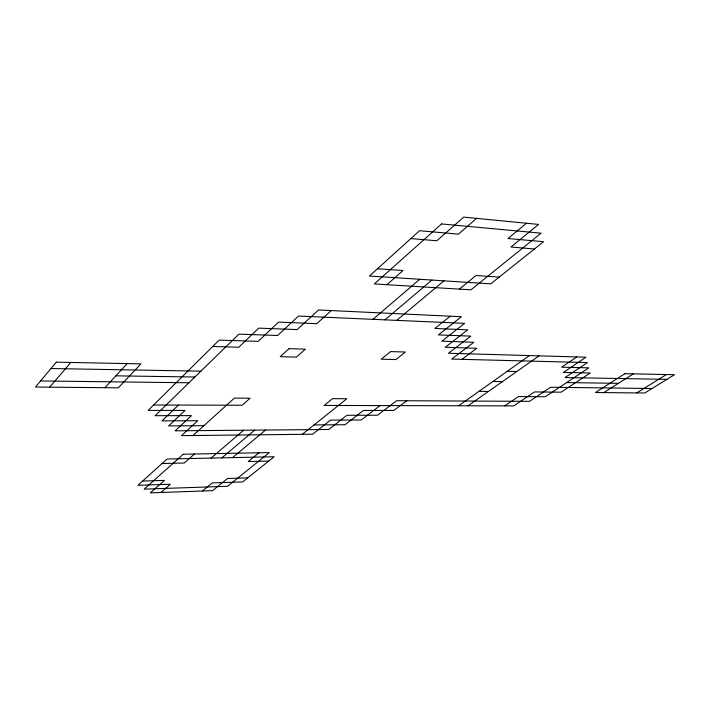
<?xml version="1.0" encoding="UTF-8"?>
<svg xmlns="http://www.w3.org/2000/svg" width="710" height="710" viewBox="0 0 710 710"><rect width="100%" height="100%" fill="white"/><g stroke="black" fill="none" stroke-linecap="round" stroke-linejoin="round"><path stroke-width="1.06" d="M49.709 387.154L70.822 362.464M104.911 387.695L127.223 363.6M178.45 405.073L161.969 420.87L197.77 420.711L181.485 435.647L312.622 434.209L330.452 420.125L361.221 419.992L380.063 405.57M193.022 435.523L234.406 398.106L250.089 398.195L242.163 405.233L153.6 405.011M331.233 310.581L316.758 323.662L278.577 322.109L258.174 341.368L219.159 340.134L148.141 410.407L185.044 410.415L168.625 425.911L203.912 425.68M194.451 454.01L184.201 463.026L162.031 463.541M386.897 284.701L403.014 270.528L377.463 268.779M160.904 492.491L170.382 484.255L137.953 485.303L167.036 459.015L274.175 456.752L242.634 481.93L212.237 482.906L202.439 491.009M476.596 218.378L458.429 234.149L419.574 230.706L369.448 276.021L490.734 283.867L543.567 241.693L507.987 238.542L526.5 223.242M211.127 458.083L243.619 430.233M372.998 319.331L419.725 279.279M221.893 457.861L254.633 430.136M384.918 319.855L431.911 280.06M232.552 457.63L265.54 430.038M396.695 320.37L443.954 280.84M258.964 452.776L248.216 461.553L268.762 461.074M459.361 289.121L476.011 275.524L499.201 277.104M302.274 434.325L346.835 398.745L332.511 398.665L324.159 405.437L513.747 405.907L534.488 391.92L561.113 392.177L590.214 372.99L563.349 372.448L585.963 357.192L448.463 353.252L470.845 336.132L438.389 334.907L461.411 316.722L318.541 309.977L297.162 329.582L258.706 328.135L238.782 347.234L212.743 346.48M450.238 316.198L434.857 328.481L467.784 329.822L445.188 347.288L476.756 348.282L462.015 359.34M406.794 400.742L393.855 410.442L363.484 410.442L344.971 424.74L314.015 424.944M458.624 405.765L529.42 355.568M468.032 405.792L539.076 355.852M504.774 405.88L518.469 396.57L545.28 396.766L588.83 367.842L561.645 367.212L576.769 356.935M603.873 392.594L633.338 373.868M636.71 392.923L666.415 374.534M142.648 481.06L164.463 480.395L150.28 492.873L212.583 490.646L227.493 478.478L247.737 477.857M478.93 391.37L488.418 391.467M40.576 380.95L188.949 382.779M652.055 388.503L550.552 387.252L529.491 401.345L396.704 400.697L377.516 415.226L346.942 415.288L328.774 429.479L175.13 430.837L191.487 415.625L155.135 415.705L238.897 334.144L277.637 335.484L298.528 316.056L464.633 323.361L441.833 341.173L473.836 342.282L451.666 359.074L587.41 362.579L565.018 377.56L666.93 379.353M115.899 375.839L194.868 377.019M492.9 381.465L502.431 381.607M566.66 382.566L618.428 383.347M50.978 368.525L200.886 371.161M507.224 371.312L516.809 371.507M410.868 238.578L436.836 240.77L463.71 217.127L538.588 224.422L510.916 247.018L534.417 248.997M56.294 362.162L35.5 387.021L118.313 387.829L140.908 363.884L56.294 362.162M289.085 348.672L280.228 356.686L296.398 357.094L305.353 349.142L289.085 348.672M183.331 454.222L144.183 489.128L227.59 486.297L269.365 452.572L183.331 454.222M441.602 223.934L374.312 283.929L470.943 289.831L541.109 233.182L441.602 223.934M390.598 351.592L381.208 359.198L395.914 359.571L405.374 352.009L390.598 351.592M624.871 373.691L595.477 392.515L644.742 393.003L674.5 374.702L624.871 373.691"/></g></svg>
